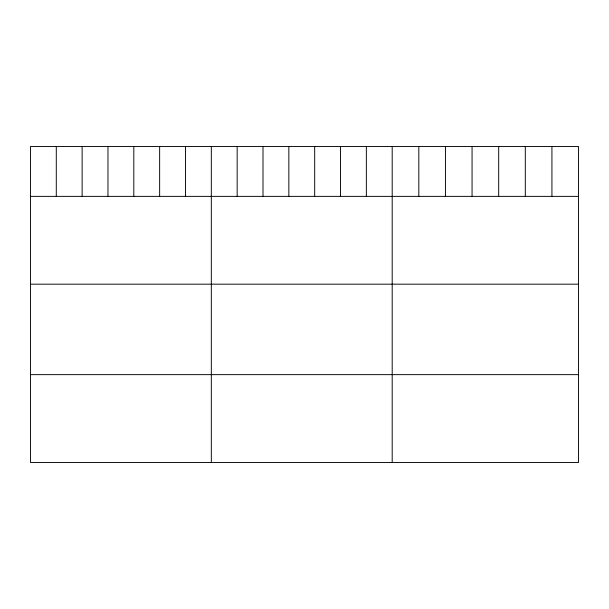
<?xml version="1.0" encoding="UTF-8"?>
<svg xmlns="http://www.w3.org/2000/svg" width="609" height="609" viewBox="0 0 609 609"><rect width="100%" height="100%" fill="white"/><g stroke="black" fill="none" stroke-linecap="round" stroke-linejoin="round"><path stroke-width="0.91" d="M578.55 196.372L578.55 462.452L30.45 462.452L30.45 146.548L578.55 146.548L578.55 196.372L30.45 196.372M30.45 284.175L578.55 284.175M30.45 374.642L578.55 374.642M551.929 146.548L551.929 196.372M525.308 146.548L525.308 196.372M498.687 146.548L498.687 196.372M472.059 146.548L472.059 196.372M445.438 146.548L445.438 196.372M418.817 146.548L418.817 196.372M392.196 146.548L392.196 462.452M366.359 146.548L366.359 196.372M340.515 146.548L340.515 196.372M314.678 146.548L314.678 196.372M288.841 146.548L288.841 196.372M263.004 146.548L263.004 196.372M237.16 146.548L237.16 196.372M211.323 146.548L211.323 462.452M185.486 146.548L185.486 196.372M159.642 146.548L159.642 196.372M133.805 146.548L133.805 196.372M107.968 146.548L107.968 196.372M82.131 146.548L82.131 196.372M56.287 146.548L56.287 196.372"/></g></svg>
